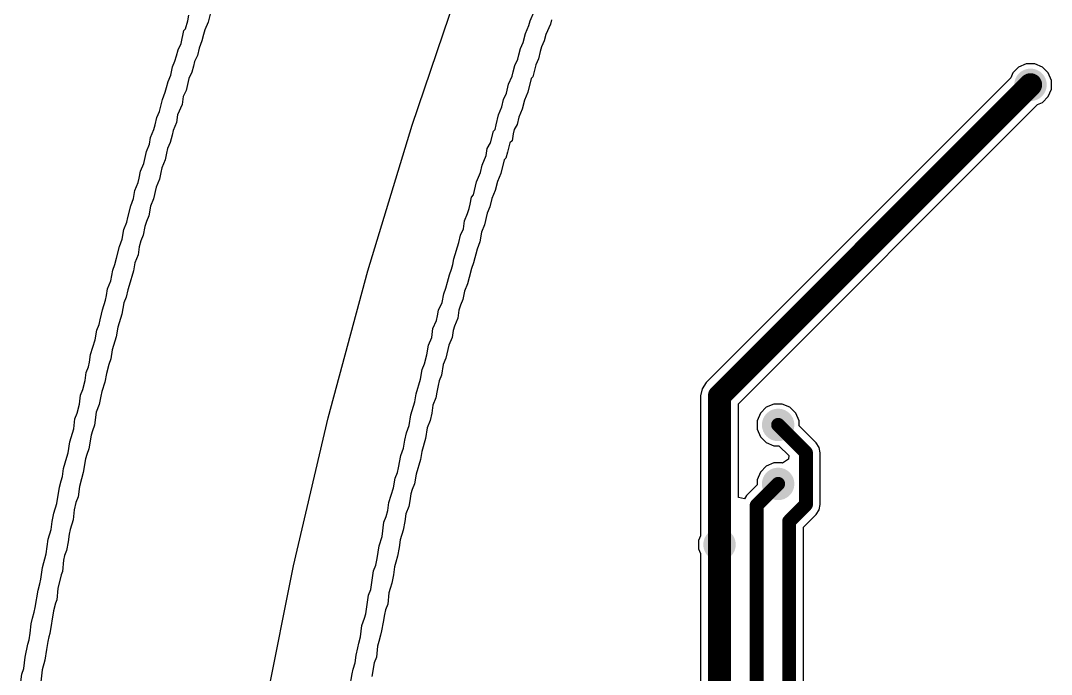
# Model space of a CAD drawing. Header units: millimetres. Extents: x 95 to 305, y 96 to 295.
# Drawn here: x 96.64 to 118.85, y 218.81 to 232.88 of the extents above; entities that cross this region are included whole.
import ezdxf

# ---------------------------------------------------------------- set-up
doc = ezdxf.new("R2010")
doc.units = ezdxf.units.MM
for name, color, linetype in [('BottomLayer', 5, 'Continuous'), ('BottomOverlay', 54, 'Continuous'), ('BottomSolder', 6, 'Continuous'), ('ViaHoleLayer', 16, 'Continuous')]:
    doc.layers.add(name, color=color, linetype=linetype)

msp = doc.modelspace()

# ---------------------------------------------------------------- hatches: boundary and pattern name
at = {"layer": 'BottomLayer'}
h = msp.add_hatch(color=5, dxfattribs=at)
edge = h.paths.add_edge_path()
edge.add_arc((118.4, 231.5), 0.3, 0, 360)
h = msp.add_hatch(color=5, dxfattribs=at)
edge = h.paths.add_edge_path()
edge.add_arc((112.963, 224.177), 0.3, 0, 360)
h = msp.add_hatch(color=5, dxfattribs=at)
edge = h.paths.add_edge_path()
edge.add_arc((112.963, 222.907), 0.3, 0, 360)
h = msp.add_hatch(color=5, dxfattribs=at)
edge = h.paths.add_edge_path()
edge.add_arc((111.7, 221.6), 0.3, 0, 360)
at = {"layer": 'BottomSolder'}
h = msp.add_hatch(color=6, dxfattribs=at)
edge = h.paths.add_edge_path()
edge.add_arc((118.4, 231.5), 0.35, 0, 360)
h = msp.add_hatch(color=6, dxfattribs=at)
edge = h.paths.add_edge_path()
edge.add_arc((112.963, 224.177), 0.35, 0, 360)
h = msp.add_hatch(color=6, dxfattribs=at)
edge = h.paths.add_edge_path()
edge.add_arc((112.963, 222.907), 0.35, 0, 360)
h = msp.add_hatch(color=6, dxfattribs=at)
edge = h.paths.add_edge_path()
edge.add_arc((111.7, 221.6), 0.35, 0, 360)
at = {"layer": 'ViaHoleLayer'}
h = msp.add_hatch(color=16, dxfattribs=at)
edge = h.paths.add_edge_path()
edge.add_arc((118.4, 231.5), 0.15, 0, 360)
h = msp.add_hatch(color=16, dxfattribs=at)
edge = h.paths.add_edge_path()
edge.add_arc((112.963, 224.177), 0.15, 0, 360)
h = msp.add_hatch(color=16, dxfattribs=at)
edge = h.paths.add_edge_path()
edge.add_arc((112.963, 222.907), 0.15, 0, 360)
h = msp.add_hatch(color=16, dxfattribs=at)
edge = h.paths.add_edge_path()
edge.add_arc((111.7, 221.6), 0.15, 0, 360)

# ---------------------------------------------------------------- linework, layer by layer
at = {"layer": 'BottomLayer'}
for p, q in [((105.075, 230.632), (106.132, 233.733)), ((118.145, 231.881), (118.019, 231.755)), ((118.31, 231.95), (118.145, 231.881)), ((118.49, 231.95), (118.31, 231.95)), ((118.655, 231.881), (118.49, 231.95)), ((118.781, 231.755), (118.655, 231.881)), ((117.976, 231.653), (111.412, 225.088)), ((118.019, 231.755), (117.976, 231.653)), ((118.85, 231.59), (118.781, 231.755)), ((118.781, 231.245), (118.85, 231.41)), ((118.85, 231.41), (118.85, 231.59)), ((118.655, 231.119), (118.781, 231.245)), ((112.108, 224.631), (118.553, 231.076)), ((118.553, 231.076), (118.655, 231.119)), ((104.12, 227.497), (105.075, 230.632)), ((103.268, 224.332), (104.12, 227.497)), ((111.412, 225.088), (111.323, 224.956)), ((111.323, 224.956), (111.292, 224.8)), ((111.292, 224.8), (111.292, 224.8)), ((111.292, 224.8), (111.292, 221.791)), ((112.108, 222.611), (112.108, 224.631)), ((112.708, 224.558), (112.581, 224.432)), ((112.873, 224.627), (112.708, 224.558)), ((113.052, 224.627), (112.873, 224.627)), ((113.218, 224.558), (113.052, 224.627)), ((113.344, 224.432), (113.218, 224.558)), ((102.521, 221.141), (103.268, 224.332)), ((112.581, 224.432), (112.513, 224.266)), ((113.413, 224.266), (113.344, 224.432)), ((112.513, 224.266), (112.513, 224.087)), ((112.513, 224.087), (112.581, 223.922)), ((113.413, 224.159), (113.413, 224.266)), ((113.779, 223.793), (113.413, 224.159)), ((112.581, 223.922), (112.708, 223.795)), ((112.708, 223.795), (112.873, 223.727)), ((112.873, 223.727), (112.98, 223.727)), ((112.98, 223.727), (113.191, 223.516)), ((113.845, 223.694), (113.779, 223.793)), ((113.779, 223.793), (113.779, 223.793)), ((113.869, 223.577), (113.845, 223.694)), ((113.184, 223.436), (113.054, 223.356)), ((113.191, 223.516), (113.184, 223.436)), ((113.869, 222.463), (113.869, 223.577)), ((113.869, 223.577), (113.869, 223.577)), ((112.708, 223.288), (112.581, 223.162)), ((112.873, 223.357), (112.708, 223.288)), ((113.052, 223.357), (112.873, 223.357)), ((113.054, 223.356), (113.052, 223.357)), ((112.581, 223.162), (112.513, 222.996)), ((112.513, 222.996), (112.513, 222.889)), ((112.513, 222.889), (112.284, 222.66)), ((112.235, 222.587), (112.108, 222.611)), ((112.284, 222.66), (112.235, 222.587)), ((113.779, 222.247), (113.845, 222.346)), ((113.845, 222.346), (113.869, 222.463)), ((113.506, 221.973), (113.779, 222.247)), ((113.779, 222.247), (113.779, 222.247)), ((113.506, 217.146), (113.506, 221.973)), ((111.292, 221.791), (111.25, 221.69)), ((111.25, 221.69), (111.25, 221.51)), ((111.25, 221.51), (111.292, 221.409)), ((111.292, 221.409), (111.292, 215.796)), ((101.879, 217.927), (102.521, 221.141))]:
    msp.add_line(p, q, dxfattribs=at)
for points, const_width in [([(111.7, 224.8), (118.4, 231.5)], 0.5), ([(111.7, 221.6), (111.7, 224.8)], 0.5), ([(112.963, 224.177), (113.563, 223.577)], 0.3), ([(113.563, 222.463), (113.563, 223.577)], 0.3), ([(112.5, 222.444), (112.963, 222.907)], 0.3), ([(112.5, 216.266), (112.5, 222.444)], 0.3), ([(113.2, 222.1), (113.563, 222.463)], 0.3), ([(113.2, 216.815), (113.2, 222.1)], 0.3), ([(111.7, 215.796), (111.7, 221.6)], 0.5)]:
    msp.add_lwpolyline(points, dxfattribs=dict(at, const_width=const_width))
for points, const_width in [([(118.275, 231.5, 1), (118.525, 231.5, 1)], 0.25), ([(111.575, 224.8, 1), (111.825, 224.8, 1)], 0.25), ([(111.575, 224.8, 1), (111.825, 224.8, 1)], 0.25), ([(112.888, 224.177, 1), (113.038, 224.177, 1)], 0.15), ([(113.488, 223.577, 1), (113.638, 223.577, 1)], 0.15), ([(113.488, 223.577, 1), (113.638, 223.577, 1)], 0.15), ([(112.888, 222.907, 1), (113.038, 222.907, 1)], 0.15), ([(112.425, 222.444, 1), (112.575, 222.444, 1)], 0.15), ([(112.425, 222.444, 1), (112.575, 222.444, 1)], 0.15), ([(113.488, 222.463, 1), (113.638, 222.463, 1)], 0.15), ([(113.488, 222.463, 1), (113.638, 222.463, 1)], 0.15), ([(113.125, 222.1, 1), (113.275, 222.1, 1)], 0.15), ([(113.125, 222.1, 1), (113.275, 222.1, 1)], 0.15), ([(111.575, 221.6, 1), (111.825, 221.6, 1)], 0.25), ([(111.575, 221.6, 1), (111.825, 221.6, 1)], 0.25)]:
    msp.add_lwpolyline(points, format="xyb", close=True, dxfattribs=dict(at, const_width=const_width))
at = {"layer": 'BottomOverlay'}
for p, q in [((100.245, 232.876), (100.269, 232.998)), ((100.731, 233.047), (100.683, 232.852)), ((107.619, 232.876), (107.717, 233.095)), ((100.196, 232.706), (100.245, 232.876)), ((100.683, 232.852), (100.61, 232.681)), ((107.522, 232.608), (107.595, 232.779)), ((107.595, 232.779), (107.619, 232.876)), ((108.057, 232.803), (107.96, 232.584)), ((108.082, 232.901), (108.057, 232.803)), ((100.098, 232.389), (100.159, 232.669)), ((100.159, 232.669), (100.196, 232.706)), ((100.585, 232.584), (100.549, 232.45)), ((100.61, 232.681), (100.585, 232.584)), ((107.473, 232.414), (107.522, 232.608)), ((107.96, 232.584), (107.924, 232.45)), ((100.038, 232.256), (100.098, 232.389)), ((100.549, 232.45), (100.488, 232.292)), ((107.412, 232.28), (107.473, 232.414)), ((107.863, 232.316), (107.838, 232.219)), ((107.924, 232.45), (107.863, 232.316)), ((99.965, 232.012), (100.001, 232.122)), ((100.001, 232.122), (100.038, 232.256)), ((100.451, 232.134), (100.391, 232)), ((100.488, 232.292), (100.451, 232.134)), ((107.352, 232.049), (107.376, 232.146)), ((107.376, 232.146), (107.412, 232.28)), ((107.838, 232.219), (107.802, 232.061)), ((99.879, 231.708), (99.916, 231.89)), ((99.916, 231.89), (99.965, 232.012)), ((100.366, 231.903), (100.33, 231.769)), ((100.391, 232), (100.366, 231.903)), ((107.254, 231.781), (107.291, 231.915)), ((107.291, 231.915), (107.352, 232.049)), ((107.741, 231.927), (107.68, 231.671)), ((107.802, 232.061), (107.741, 231.927)), ((99.819, 231.574), (99.879, 231.708)), ((100.269, 231.635), (100.208, 231.379)), ((100.33, 231.769), (100.269, 231.635)), ((107.157, 231.513), (107.23, 231.684)), ((107.23, 231.684), (107.254, 231.781)), ((107.644, 231.635), (107.571, 231.343)), ((107.68, 231.671), (107.644, 231.635)), ((99.758, 231.343), (99.782, 231.44)), ((99.782, 231.44), (99.819, 231.574)), ((107.108, 231.318), (107.157, 231.513)), ((99.636, 230.929), (99.697, 231.185)), ((99.697, 231.185), (99.758, 231.343)), ((100.147, 231.245), (100.123, 231.075)), ((100.208, 231.379), (100.147, 231.245)), ((107.011, 231.026), (107.047, 231.185)), ((107.047, 231.185), (107.108, 231.318)), ((107.571, 231.343), (107.498, 231.172)), ((100.123, 231.075), (100.025, 230.856)), ((106.938, 230.856), (107.011, 231.026)), ((107.449, 230.978), (107.376, 230.807)), ((107.498, 231.172), (107.449, 230.978)), ((99.539, 230.637), (99.575, 230.795)), ((99.575, 230.795), (99.636, 230.929)), ((100.025, 230.856), (100.001, 230.686)), ((106.889, 230.637), (106.938, 230.856)), ((107.376, 230.807), (107.339, 230.649)), ((99.441, 230.369), (99.514, 230.54)), ((99.514, 230.54), (99.539, 230.637)), ((100.001, 230.686), (99.928, 230.515)), ((106.828, 230.503), (106.865, 230.54)), ((106.865, 230.54), (106.889, 230.637)), ((107.279, 230.54), (107.254, 230.442)), ((107.339, 230.649), (107.279, 230.54)), ((99.417, 230.223), (99.441, 230.369)), ((99.904, 230.418), (99.867, 230.26)), ((99.928, 230.515), (99.904, 230.418)), ((106.767, 230.248), (106.828, 230.503)), ((107.23, 230.296), (107.181, 230.248)), ((107.254, 230.442), (107.23, 230.296)), ((99.356, 230.065), (99.417, 230.223)), ((99.806, 230.126), (99.782, 230.028)), ((99.867, 230.26), (99.806, 230.126)), ((106.67, 229.98), (106.694, 230.126)), ((106.694, 230.126), (106.767, 230.248)), ((107.181, 230.248), (107.133, 230.053)), ((99.295, 229.809), (99.356, 230.065)), ((99.758, 229.882), (99.685, 229.712)), ((99.782, 230.028), (99.758, 229.882)), ((106.585, 229.773), (106.67, 229.98)), ((107.06, 229.882), (106.987, 229.59)), ((107.096, 229.919), (107.06, 229.882)), ((107.133, 230.053), (107.096, 229.919)), ((99.198, 229.493), (99.222, 229.639)), ((99.222, 229.639), (99.295, 229.809)), ((99.685, 229.712), (99.66, 229.615)), ((106.548, 229.615), (106.585, 229.773)), ((99.174, 229.396), (99.198, 229.493)), ((99.636, 229.469), (99.563, 229.298)), ((99.66, 229.615), (99.636, 229.469)), ((106.402, 229.128), (106.463, 229.408)), ((106.463, 229.408), (106.548, 229.615)), ((106.914, 229.42), (106.865, 229.225)), ((106.987, 229.59), (106.914, 229.42)), ((99.076, 229.055), (99.101, 229.225)), ((99.101, 229.225), (99.174, 229.396)), ((99.563, 229.298), (99.502, 229.043)), ((106.865, 229.225), (106.792, 229.055)), ((99.015, 228.897), (99.076, 229.055)), ((99.502, 229.043), (99.441, 228.884)), ((106.329, 228.933), (106.354, 229.079)), ((106.354, 229.079), (106.402, 229.128)), ((106.792, 229.055), (106.755, 228.872)), ((98.955, 228.641), (99.015, 228.897)), ((99.441, 228.884), (99.405, 228.678)), ((106.269, 228.726), (106.305, 228.836)), ((106.305, 228.836), (106.329, 228.933)), ((106.755, 228.872), (106.694, 228.738)), ((98.869, 228.386), (98.93, 228.544)), ((98.93, 228.544), (98.955, 228.641)), ((99.356, 228.556), (99.32, 228.446)), ((99.405, 228.678), (99.356, 228.556)), ((106.183, 228.398), (106.208, 228.568)), ((106.208, 228.568), (106.269, 228.726)), ((106.694, 228.738), (106.634, 228.483)), ((98.833, 228.179), (98.869, 228.386)), ((99.32, 228.446), (99.283, 228.264)), ((106.122, 228.264), (106.183, 228.398)), ((106.573, 228.325), (106.536, 228.118)), ((106.634, 228.483), (106.573, 228.325)), ((98.772, 228.02), (98.833, 228.179)), ((99.234, 228.142), (99.198, 228.008)), ((99.283, 228.264), (99.234, 228.142)), ((105.976, 227.753), (106.086, 228.106)), ((106.086, 228.106), (106.122, 228.264)), ((106.536, 228.118), (106.475, 227.96)), ((98.711, 227.765), (98.772, 228.02)), ((99.198, 228.008), (99.174, 227.838)), ((106.475, 227.96), (106.402, 227.668)), ((98.626, 227.509), (98.675, 227.631)), ((98.675, 227.631), (98.711, 227.765)), ((99.101, 227.668), (99.076, 227.497)), ((99.174, 227.838), (99.101, 227.668)), ((105.928, 227.534), (105.952, 227.631)), ((105.952, 227.631), (105.976, 227.753)), ((106.402, 227.668), (106.354, 227.546)), ((98.589, 227.278), (98.626, 227.509)), ((99.076, 227.497), (98.979, 227.181)), ((105.843, 227.254), (105.879, 227.412)), ((105.879, 227.412), (105.928, 227.534)), ((106.354, 227.546), (106.305, 227.351)), ((98.516, 227.108), (98.589, 227.278)), ((105.806, 227.12), (105.843, 227.254)), ((106.269, 227.217), (106.208, 227.059)), ((106.305, 227.351), (106.269, 227.217)), ((98.492, 226.962), (98.516, 227.108)), ((98.955, 227.083), (98.918, 226.925)), ((98.979, 227.181), (98.955, 227.083)), ((105.721, 226.816), (105.757, 226.998)), ((105.757, 226.998), (105.806, 227.12)), ((106.208, 227.059), (106.171, 226.876)), ((98.407, 226.657), (98.468, 226.864)), ((98.468, 226.864), (98.492, 226.962)), ((98.869, 226.803), (98.821, 226.56)), ((98.918, 226.925), (98.869, 226.803)), ((105.648, 226.645), (105.721, 226.816)), ((106.122, 226.755), (106.086, 226.645)), ((106.171, 226.876), (106.122, 226.755)), ((98.358, 226.438), (98.383, 226.56)), ((98.383, 226.56), (98.407, 226.657)), ((98.821, 226.56), (98.735, 226.28)), ((105.599, 226.426), (105.624, 226.524)), ((105.624, 226.524), (105.648, 226.645)), ((106.086, 226.645), (106.062, 226.475)), ((98.285, 226.219), (98.334, 226.341)), ((98.334, 226.341), (98.358, 226.438)), ((105.526, 226.256), (105.599, 226.426)), ((105.989, 226.305), (105.964, 226.207)), ((106.062, 226.475), (105.989, 226.305)), ((98.249, 226.012), (98.285, 226.219)), ((98.735, 226.28), (98.699, 226.073)), ((105.502, 226.061), (105.526, 226.256)), ((105.964, 226.207), (105.94, 226.061)), ((98.151, 225.696), (98.249, 226.012)), ((98.699, 226.073), (98.614, 225.793)), ((105.392, 225.684), (105.429, 225.891)), ((105.429, 225.891), (105.502, 226.061)), ((105.867, 225.891), (105.806, 225.611)), ((105.94, 226.061), (105.867, 225.891)), ((98.127, 225.526), (98.151, 225.696)), ((98.614, 225.793), (98.589, 225.599)), ((105.344, 225.489), (105.392, 225.684)), ((98.054, 225.307), (98.103, 225.428)), ((98.103, 225.428), (98.127, 225.526)), ((98.541, 225.477), (98.492, 225.282)), ((98.589, 225.599), (98.541, 225.477)), ((105.295, 225.367), (105.344, 225.489)), ((105.745, 225.477), (105.709, 225.246)), ((105.806, 225.611), (105.745, 225.477)), ((98.03, 225.136), (98.054, 225.307)), ((98.492, 225.282), (98.456, 225.1)), ((105.258, 225.161), (105.295, 225.367)), ((105.709, 225.246), (105.66, 225.124)), ((97.981, 224.941), (98.03, 225.136)), ((98.456, 225.1), (98.395, 224.893)), ((105.161, 224.844), (105.258, 225.161)), ((105.636, 225.027), (105.611, 224.881)), ((105.66, 225.124), (105.636, 225.027)), ((97.908, 224.625), (97.932, 224.82)), ((97.932, 224.82), (97.981, 224.941)), ((98.37, 224.795), (98.334, 224.613)), ((98.395, 224.893), (98.37, 224.795)), ((105.137, 224.674), (105.161, 224.844)), ((105.587, 224.759), (105.526, 224.601)), ((105.611, 224.881), (105.587, 224.759)), ((97.859, 224.43), (97.908, 224.625)), ((98.334, 224.613), (98.273, 224.455)), ((105.052, 224.394), (105.137, 224.674)), ((105.526, 224.601), (105.502, 224.43)), ((97.786, 224.09), (97.811, 224.309)), ((97.811, 224.309), (97.859, 224.43)), ((98.273, 224.455), (98.236, 224.175)), ((105.015, 224.163), (105.052, 224.394)), ((105.502, 224.43), (105.465, 224.272)), ((97.701, 223.81), (97.786, 224.09)), ((98.236, 224.175), (98.188, 224.053)), ((104.954, 224.004), (105.015, 224.163)), ((105.404, 224.114), (105.368, 223.883)), ((105.465, 224.272), (105.404, 224.114)), ((98.163, 223.956), (98.115, 223.664)), ((98.188, 224.053), (98.163, 223.956)), ((104.918, 223.846), (104.954, 224.004)), ((105.368, 223.883), (105.283, 223.603)), ((97.665, 223.578), (97.701, 223.81)), ((98.115, 223.664), (98.066, 223.542)), ((104.833, 223.518), (104.893, 223.676)), ((104.893, 223.676), (104.918, 223.846)), ((97.567, 223.238), (97.64, 223.481)), ((97.64, 223.481), (97.665, 223.578)), ((98.042, 223.445), (97.993, 223.153)), ((98.066, 223.542), (98.042, 223.445)), ((104.784, 223.25), (104.833, 223.518)), ((105.258, 223.432), (105.161, 223.116)), ((105.283, 223.603), (105.258, 223.432)), ((97.543, 223.067), (97.567, 223.238)), ((104.759, 223.153), (104.784, 223.25)), ((97.482, 222.836), (97.518, 222.97)), ((97.518, 222.97), (97.543, 223.067)), ((97.957, 223.019), (97.908, 222.848)), ((97.993, 223.153), (97.957, 223.019)), ((104.674, 222.824), (104.711, 223.031)), ((104.711, 223.031), (104.759, 223.153)), ((105.161, 223.116), (105.125, 222.909)), ((97.421, 222.483), (97.482, 222.836)), ((97.908, 222.848), (97.884, 222.629)), ((104.577, 222.508), (104.674, 222.824)), ((105.076, 222.787), (105.052, 222.69)), ((105.125, 222.909), (105.076, 222.787)), ((97.884, 222.629), (97.835, 222.508)), ((105.027, 222.544), (105.003, 222.422)), ((105.052, 222.69), (105.027, 222.544)), ((97.36, 222.276), (97.421, 222.483)), ((97.798, 222.349), (97.774, 222.13)), ((97.835, 222.508), (97.798, 222.349)), ((104.516, 222.203), (104.553, 222.337)), ((104.553, 222.337), (104.577, 222.508)), ((105.003, 222.422), (104.942, 222.264)), ((97.299, 221.923), (97.324, 222.094)), ((97.324, 222.094), (97.36, 222.276)), ((97.774, 222.13), (97.713, 221.923)), ((104.431, 221.777), (104.467, 222.082)), ((104.467, 222.082), (104.516, 222.203)), ((104.918, 222.094), (104.881, 221.911)), ((104.942, 222.264), (104.918, 222.094)), ((97.239, 221.717), (97.299, 221.923)), ((97.713, 221.923), (97.689, 221.826)), ((104.881, 221.911), (104.82, 221.704)), ((97.19, 221.4), (97.239, 221.717)), ((97.665, 221.656), (97.628, 221.473)), ((97.689, 221.826), (97.665, 221.656)), ((104.37, 221.57), (104.431, 221.777)), ((104.82, 221.704), (104.796, 221.534)), ((97.628, 221.473), (97.591, 221.364)), ((104.321, 221.303), (104.37, 221.57)), ((104.796, 221.534), (104.759, 221.351)), ((97.117, 221.108), (97.19, 221.4)), ((97.567, 221.266), (97.543, 221.023)), ((97.591, 221.364), (97.567, 221.266)), ((104.297, 221.157), (104.321, 221.303)), ((104.723, 221.218), (104.699, 221.12)), ((104.759, 221.351), (104.723, 221.218)), ((97.08, 220.852), (97.117, 221.108)), ((97.543, 221.023), (97.518, 220.95)), ((104.188, 220.633), (104.248, 221.035)), ((104.248, 221.035), (104.297, 221.157)), ((104.699, 221.12), (104.674, 220.95)), ((97.02, 220.621), (97.056, 220.755)), ((97.056, 220.755), (97.08, 220.852)), ((97.518, 220.95), (97.445, 220.658)), ((104.638, 220.767), (104.601, 220.658)), ((104.674, 220.95), (104.638, 220.767)), ((96.959, 220.244), (97.02, 220.621)), ((97.445, 220.658), (97.421, 220.414)), ((104.139, 220.512), (104.188, 220.633)), ((104.577, 220.56), (104.553, 220.317)), ((104.601, 220.658), (104.577, 220.56)), ((97.397, 220.341), (97.348, 220.171)), ((97.421, 220.414), (97.397, 220.341)), ((104.078, 220.11), (104.139, 220.512)), ((104.553, 220.317), (104.504, 220.195)), ((96.898, 220.013), (96.934, 220.147)), ((96.934, 220.147), (96.959, 220.244)), ((97.348, 220.171), (97.275, 219.684)), ((104.054, 220.013), (104.078, 220.11)), ((104.48, 220.098), (104.455, 219.928)), ((104.504, 220.195), (104.48, 220.098)), ((96.849, 219.696), (96.873, 219.891)), ((96.873, 219.891), (96.898, 220.013)), ((103.993, 219.855), (104.054, 220.013)), ((104.455, 219.928), (104.419, 219.745)), ((96.825, 219.55), (96.849, 219.696)), ((97.275, 219.684), (97.251, 219.611)), ((103.968, 219.611), (103.993, 219.855)), ((104.394, 219.648), (104.358, 219.514)), ((104.419, 219.745), (104.394, 219.648)), ((96.74, 219.173), (96.8, 219.453)), ((96.8, 219.453), (96.825, 219.55)), ((97.226, 219.514), (97.202, 219.343)), ((97.251, 219.611), (97.226, 219.514)), ((103.908, 219.38), (103.932, 219.477)), ((103.932, 219.477), (103.968, 219.611)), ((104.334, 219.416), (104.309, 219.173)), ((104.358, 219.514), (104.334, 219.416)), ((97.202, 219.343), (97.166, 219.112)), ((103.847, 219.051), (103.871, 219.222)), ((103.871, 219.222), (103.908, 219.38)), ((96.715, 218.93), (96.74, 219.173)), ((97.166, 219.112), (97.105, 218.905)), ((103.81, 218.917), (103.847, 219.051)), ((104.261, 219.051), (104.212, 218.759)), ((104.309, 219.173), (104.261, 219.051)), ((96.642, 218.589), (96.667, 218.808)), ((96.667, 218.808), (96.715, 218.93)), ((97.105, 218.905), (97.068, 218.577)), ((103.737, 218.528), (103.786, 218.82)), ((103.786, 218.82), (103.81, 218.917))]:
    msp.add_line(p, q, dxfattribs=at)

doc.saveas('drawing.dxf')
